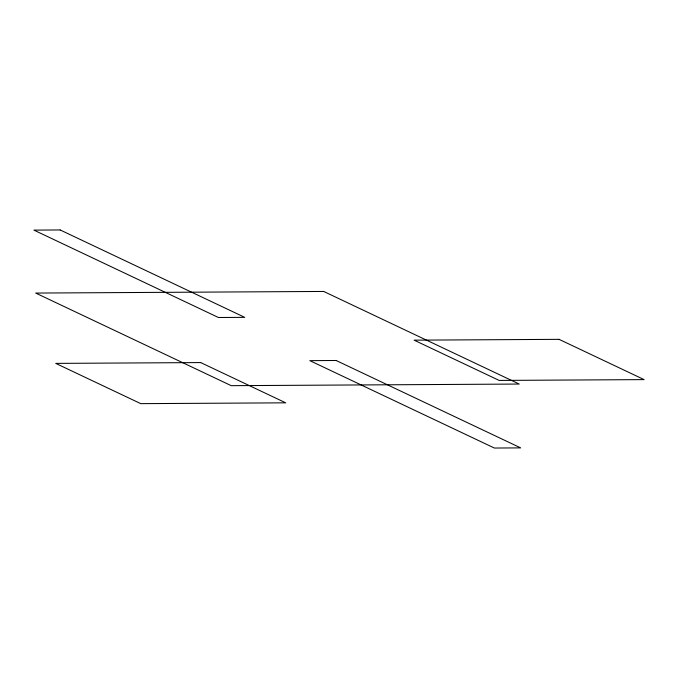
<?xml version="1.0" encoding="UTF-8"?>
<svg xmlns="http://www.w3.org/2000/svg" width="678" height="678" viewBox="0 0 678 678"><rect width="100%" height="100%" fill="white"/><g stroke="black" fill="none" stroke-linecap="round" stroke-linejoin="round"><path stroke-width="1.02" d="M60.181 229.961L33.9 230.113L218.452 317.507L244.733 317.355L60.181 229.961M323.686 291.447L35.705 293.066L231.249 385.672L519.229 384.053L323.686 291.447M559.079 339.347L414.122 340.161L499.152 380.426L644.1 379.612L559.079 339.347M336.11 360.493L309.829 360.645L494.381 448.039L520.662 447.887L336.11 360.493M200.705 362.577L55.749 363.391L140.77 403.647L285.726 402.834L200.705 362.577"/></g></svg>
